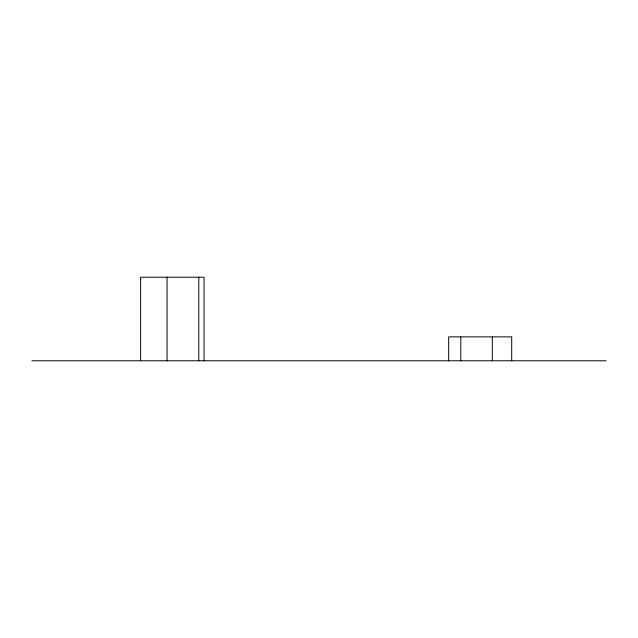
<?xml version="1.0" encoding="UTF-8"?>
<svg xmlns="http://www.w3.org/2000/svg" width="638" height="638" viewBox="0 0 638 638"><rect width="100%" height="100%" fill="white"/><g stroke="black" fill="none" stroke-linecap="round" stroke-linejoin="round"><path stroke-width="0.96" d="M31.9 360.773L606.1 360.773M511.708 360.773L511.708 336.872L448.666 336.872L448.666 360.773M492.321 336.872L492.321 360.773M460.795 336.872L460.795 360.773M204.056 360.773L204.056 277.227L140.631 277.227L140.631 360.773M198.793 277.227L198.793 360.773M167.084 277.227L167.084 360.773"/></g></svg>
